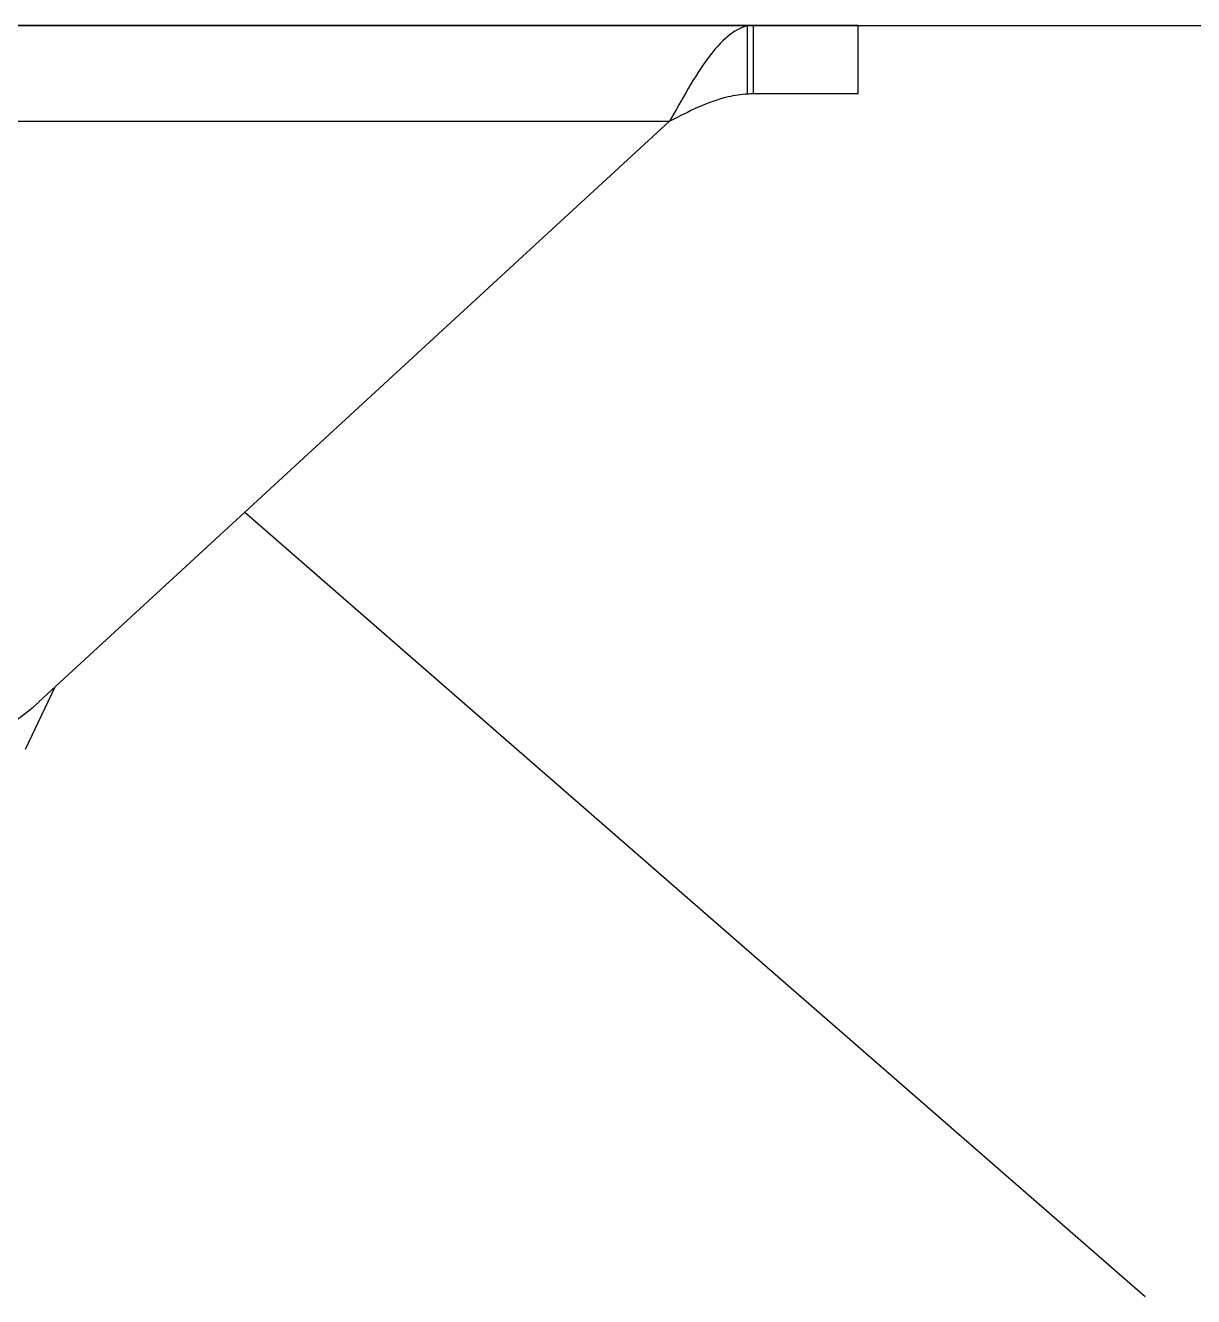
# Model space of a CAD drawing. Header units: inches. Extents: x -1293886 to -986005, y -15154 to 203628.
# Drawn here: x -1237628.3 to -1237337.5, y 87620.5 to 87936.8 of the extents above; entities that cross this region are included whole.
import ezdxf

# ---------------------------------------------------------------- set-up
doc = ezdxf.new("R2010")
doc.units = ezdxf.units.IN
doc.header["$LTSCALE"] = 100
doc.header["$MEASUREMENT"] = 0
doc.layers.add('W_DIM', color=4, linetype='Continuous')
doc.styles.get("Standard").update_dxf_attribs({"font": 'txt.shx', "bigfont": 'bzhz.shx'})
doc.dimstyles.get("Standard").update_dxf_attribs({"dimtxt": 0.18, "dimasz": 0.18, "dimexe": 0.18, "dimexo": 0.0625, "dimgap": 0.09, "dimtad": 0, "dimtih": 1, "dimtoh": 1, "dimdec": 4, "dimzin": 0, "dimdsep": 46, "dimtxsty": 'Standard', "dimcen": 0.09, "dimadec": 0, "dimazin": 0, "dimtfac": 1, "dimtdec": 4, "dimtofl": 0, "dimtmove": 0, "dimatfit": 3, "dimfxl": 0, "dimtolj": 1, "dimtzin": 0, "dimarcsym": 0})

# ---------------------------------------------------------------- blocks, each defined once
blk = doc.blocks.new('1111')
at = {"layer": 'W_DIM', "color": 7}
for p, q in [((-2283465.11, 1712437.48), (-2275933.7, 1712437.48)), ((-2276906.65, 1712437.48), (-2277196.33, 1712437.48)), ((-2276934.16, 1712420.4), (-2276934.16, 1712437.34)), ((-2276932.72, 1712420.44), (-2276932.72, 1712437.48)), ((-2276906.65, 1712420.44), (-2276906.65, 1712437.48)), ((-2276906.65, 1712420.44), (-2276932.72, 1712420.44)), ((-2277196.33, 1712413.63), (-2276953.58, 1712413.63)), ((-2276953.58, 1712413.63), (-2277110.59, 1712269.15)), ((-2277113.94, 1712257.43), (-2277106.65, 1712272.77))]:
    blk.add_line(p, q, dxfattribs=at)
for centre, radius, start, end in [((-2276932.71, 1712394.98), 25.46, 90.0412, 93.2711), ((-2277145.21, 1712306.76), 51.12, 180, 312.6204)]:
    blk.add_arc(centre, radius, start, end, dxfattribs=at)
for points, knots in [([(-2276934.16, 1712437.34), (-2276935.94, 1712436.98), (-2276939.73, 1712434.7), (-2276946.43, 1712426.67), (-2276950.56, 1712419.05), (-2276953.58, 1712413.63)], [0, 0, 0, 0, 0.174571, 0.404229, 1, 1, 1, 1]), ([(-2276934.16, 1712420.4), (-2276935.79, 1712420.31), (-2276942.66, 1712419.25), (-2276948.9, 1712416.02), (-2276953.58, 1712413.63)], [0, 0, 0, 0, 0.237273, 1, 1, 1, 1])]:
    blk.add_open_spline(points, degree=3, knots=knots, dxfattribs=at)
blk.add_open_spline([(-2276932.72, 1712437.48), (-2276933.2, 1712437.48), (-2276933.69, 1712437.43), (-2276934.16, 1712437.34)], degree=3, dxfattribs=at)
blk.add_leader([(-2277059.3, 1712316.34), (-2276835.16, 1712121.22)], dimstyle='Standard', override={"dimgap": 20}, dxfattribs=at)

msp = doc.modelspace()

# ---------------------------------------------------------------- block references
at = {"layer": 'W_DIM'}
msp.add_blockref('1111', (1039485.65, -1624500.72), dxfattribs=at)

doc.saveas('drawing.dxf')
